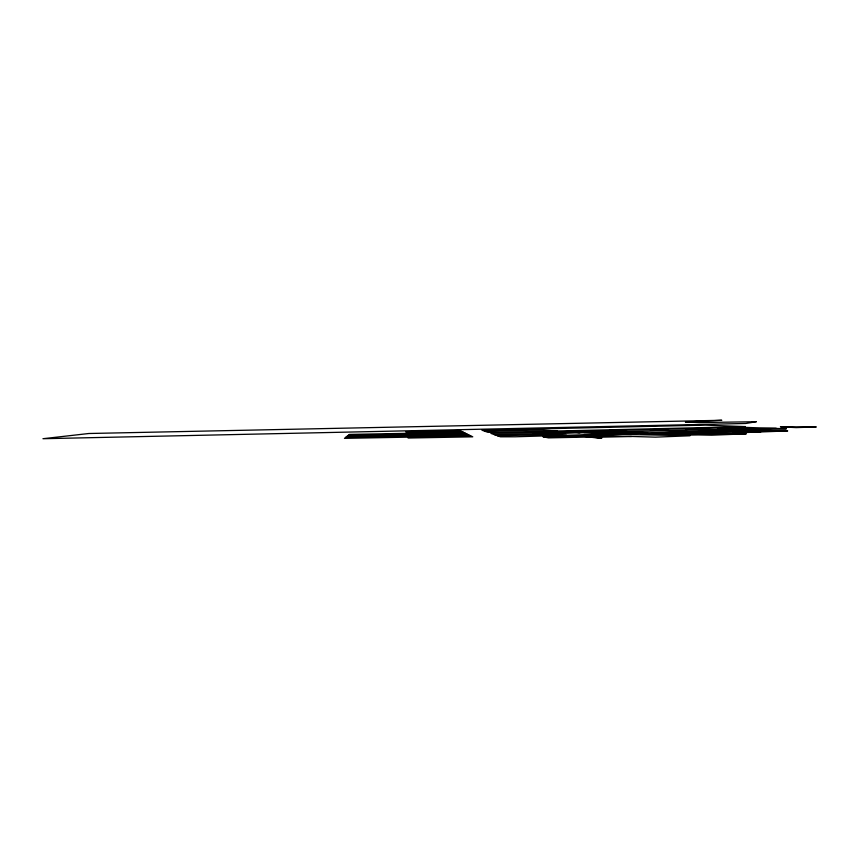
<?xml version="1.0" encoding="UTF-8"?>
<svg xmlns="http://www.w3.org/2000/svg" width="859" height="859" viewBox="0 0 859 859"><rect width="100%" height="100%" fill="white"/><g stroke="black" fill="none" stroke-linecap="round" stroke-linejoin="round"><path stroke-width="1.29" d="M470.549 435.749L407.767 436.92L408.154 438.026L472.761 436.823L461.788 431.519L406.264 432.549L407.875 437.156L344.47 438.358L349.559 434.407L463.388 432.281M698.485 433.226L719.702 433.494L787.703 430.939C748.608 429.275 709.62 434.106 670.546 433.065M665.865 434.278L696.23 433.204M688.22 434.718L721.581 433.527L746.278 433.827L711.66 435.202L640.921 433.795L723.954 431.83M544.767 433.097L622.775 431.325M577.806 432.549L592.667 432.206M494.397 434.643L776.214 428.265M592.85 433.258L631.451 432.367L641.48 433.011M484.938 431.272L542.523 429.994L557.19 431.057M536.714 432.464L557.04 432.002L554.302 431.798M567.305 431.798L597.252 431.089M599.153 431.078L613.53 430.756M569.367 431.948L583.948 431.615M601.364 431.218L615.806 430.896M540.859 432.786L555.644 432.453L551.661 432.152M571.439 432.088L586.096 431.755M603.587 431.368L618.104 431.035M542.888 432.947L565.512 432.625M573.544 432.238L604.285 431.551M605.842 431.508L620.423 431.175M497.544 435.771L556.922 434.429L566.5 435.245M544.928 437.091L583.486 436.275L598.412 438.144L601.837 438.069L586.042 436.393L610.352 435.846L655.406 437.145L689.97 435.781L622.485 434.353L542.974 436.791L548.471 437.875L588.619 437.038M594.761 437.317L631.483 436.501M348.453 435.266L465.052 433.086M347.294 436.168L466.791 433.935M346.07 437.113L468.627 434.815M719.702 433.494L721.581 433.527M732.738 431.562L760.741 431.948M610.352 435.846L593.215 435.245M717.501 428.05L759.603 429.972M685.471 428.77L728.443 430.896M649.93 429.564L691.656 431.852M609.342 430.477L647.654 432.872M597.338 430.831L610.674 431.68M594.278 430.896L610.416 431.798L625.137 431.465L611.275 430.617L534.105 432.26L545.615 433.161M577.388 431.272L594.9 432.356M583.873 432.603L604.543 434.096M565.276 431.658L579.965 432.7M530.368 432.249L556.922 434.429M407.8 432.528L405.985 431.701L459.726 430.52L461.788 431.519M756.242 421.726L745.827 423.476L42.95 438.713L88.864 433.505L721.807 420.287L685.396 422.027L699.119 422.564L756.242 421.726M786.189 428.802L514.992 436.791L500.443 436.812L490.886 433.387L746.095 427.406L786.189 428.802M745.365 426.612L499.745 432.345L487.933 432.335L481.953 430.209L705.293 425.13L745.365 426.612M816.05 426.966L796.207 427.61L780.391 426.816L816.05 426.966"/></g></svg>
